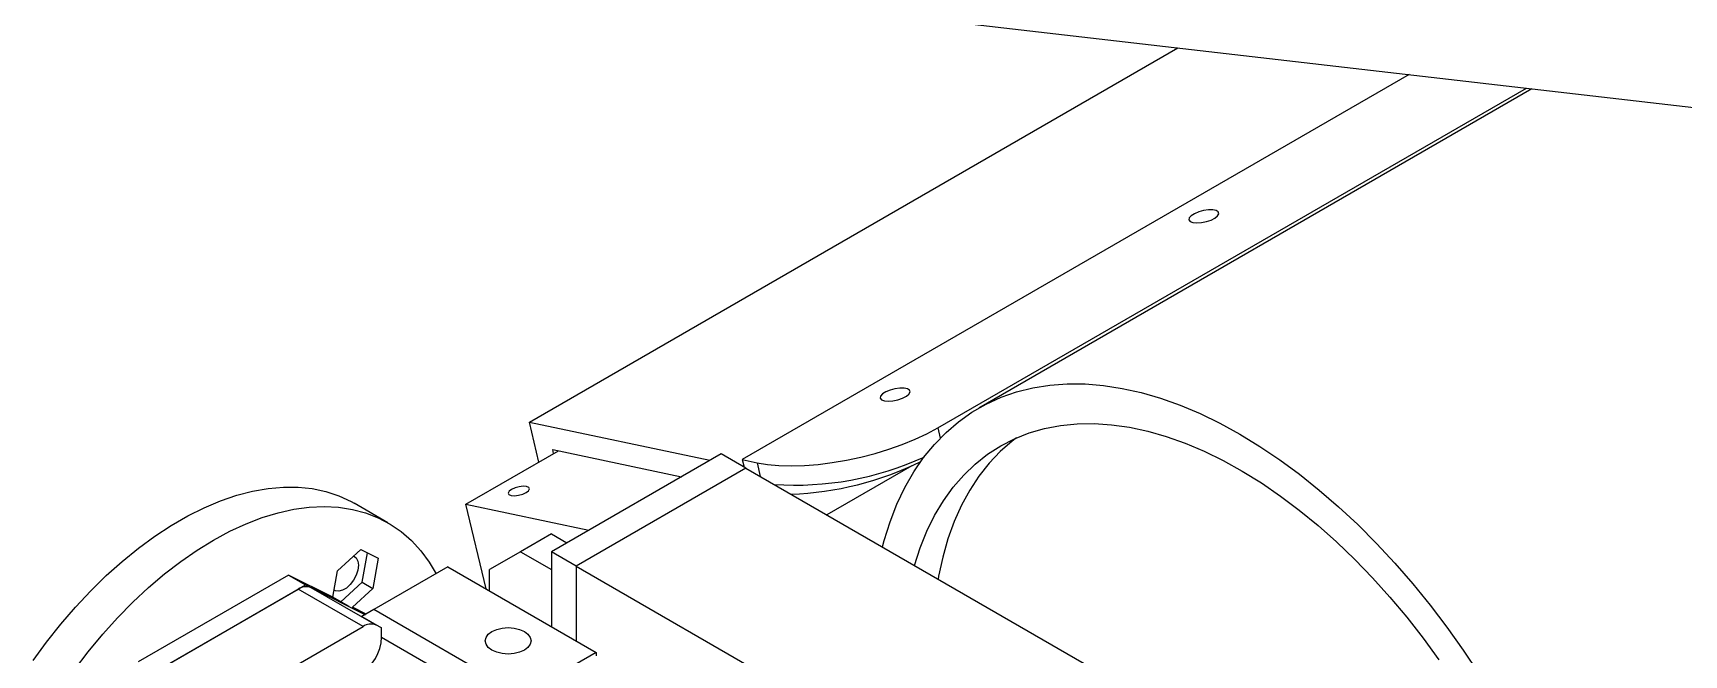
# Model space of a CAD drawing. Header units: millimetres. Extents: x 41 to 1868, y -696 to 319.
# Drawn here: x 1276.7 to 1283.57, y 258.98 to 261.57 of the extents above; entities that cross this region are included whole.
import ezdxf

# ---------------------------------------------------------------- set-up
doc = ezdxf.new("R2010")
doc.units = ezdxf.units.MM

msp = doc.modelspace()

# ---------------------------------------------------------------- linework, layer by layer
at = {"color": 7, "linetype": 'Continuous', "lineweight": 25}
for p, q in [((1280.3922, 261.6303), (1286.8205, 260.8885)), ((1278.7645, 259.9472), (1281.4655, 261.5064)), ((1282.4298, 261.3952), (1279.6514, 259.7912)), ((1280.466, 259.9233), (1282.918, 261.3388)), ((1282.941, 261.3362), (1280.6362, 260.0056)), ((1278.804, 259.7809), (1278.7645, 259.9472)), ((1278.7645, 259.9472), (1279.5163, 259.7886)), ((1278.5002, 259.6055), (1278.8859, 259.8282)), ((1279.563, 259.8155), (1278.8559, 259.4073)), ((1278.8654, 259.8163), (1278.8614, 259.8333)), ((1278.8614, 259.8333), (1279.3978, 259.7201)), ((1279.6659, 259.7561), (1279.563, 259.8155)), ((1279.6514, 259.7912), (1279.7127, 259.7783)), ((1279.6514, 259.7912), (1279.6587, 259.7602)), ((1279.6659, 259.7561), (1278.9588, 259.3479)), ((1279.6659, 259.7561), (1285.0013, 256.676)), ((1280.3569, 259.7647), (1280.0039, 259.5609)), ((1278.1753, 259.5278), (1278.0339, 259.6094)), ((1278.5002, 259.6055), (1279.0121, 259.4975)), ((1278.5838, 259.2528), (1278.5002, 259.6055)), ((1278.8559, 259.4814), (1278.7273, 259.4072)), ((1278.8559, 259.4814), (1278.9201, 259.4444)), ((1277.9657, 259.3282), (1278.0616, 259.4173)), ((1278.0616, 259.4173), (1278.1349, 259.3807)), ((1278.0673, 259.2809), (1278.0893, 259.4035)), ((1278.1349, 259.3807), (1278.1123, 259.2549)), ((1278.7273, 259.4072), (1278.5988, 259.333)), ((1278.7273, 259.4072), (1278.8559, 259.333)), ((1278.9588, 259.3479), (1278.8559, 259.4073)), ((1278.8559, 259.4073), (1278.8559, 259.0957)), ((1277.7612, 259.3099), (1277.1351, 258.9484)), ((1277.9459, 259.2176), (1277.7612, 259.3099)), ((1277.7612, 259.3099), (1277.8319, 259.269)), ((1277.9459, 259.2176), (1277.9657, 259.3282)), ((1278.4252, 259.3444), (1278.1167, 259.1663)), ((1278.4252, 259.3444), (1279.0423, 258.9881)), ((1278.5988, 259.2442), (1278.5988, 259.333)), ((1278.9588, 259.3479), (1278.9588, 259.0364)), ((1278.9588, 259.3479), (1284.2942, 256.2678)), ((1277.2058, 258.9076), (1277.8319, 259.269)), ((1277.236, 258.925), (1277.8017, 259.2516)), ((1278.0717, 259.0957), (1277.8017, 259.2516)), ((1277.8319, 259.269), (1277.8511, 259.2595)), ((1277.8543, 259.258), (1278.1243, 259.1022)), ((1278.0803, 259.1452), (1277.8543, 259.258)), ((1277.9788, 259.1986), (1278.0673, 259.2809)), ((1278.1123, 259.2549), (1278.028, 259.1765)), ((1278.0673, 259.2809), (1278.1123, 259.2549)), ((1278.0135, 259.1786), (1277.9459, 259.2176)), ((1278.0851, 259.148), (1278.028, 259.1765)), ((1278.028, 259.1765), (1278.0813, 259.1458)), ((1278.1167, 259.1663), (1278.0666, 259.1374)), ((1278.7338, 258.81), (1278.1167, 259.1663)), ((1277.506, 258.7692), (1278.0717, 259.0957)), ((1278.0666, 259.1374), (1278.1488, 259.0899)), ((1278.1488, 259.0899), (1278.1243, 259.1022)), ((1278.1488, 259.0512), (1278.1488, 259.0899)), ((1278.1488, 259.0512), (1278.9953, 258.5625)), ((1279.0423, 258.9881), (1278.7338, 258.81)), ((1279.0423, 258.9881), (1279.0423, 258.9733))]:
    msp.add_line(p, q, dxfattribs=at)
at = {"color": 8, "linetype": 'Continuous', "lineweight": 25}
for p, q in [((1280.466, 259.9233), (1280.4761, 259.8808)), ((1279.7127, 259.7783), (1279.7262, 259.7213))]:
    msp.add_line(p, q, dxfattribs=at)
at = {"color": 7, "linetype": 'Continuous', "lineweight": 25, "flags": 128}
for points in [[(1281.5288, 260.7784), (1281.5452, 260.7769), (1281.5647, 260.7783), (1281.5851, 260.7826), (1281.6044, 260.7893), (1281.6203, 260.7975), (1281.6312, 260.8066), (1281.6359, 260.8153), (1281.6338, 260.8229), (1281.6253, 260.8285), (1281.6112, 260.8315), (1281.593, 260.8316), (1281.5728, 260.8287), (1281.5526, 260.8231), (1281.5348, 260.8156), (1281.5212, 260.8068), (1281.5133, 260.7978), (1281.512, 260.7895), (1281.5174, 260.7828), (1281.5288, 260.7784)], [(1280.2432, 260.0362), (1280.2596, 260.0347), (1280.279, 260.0362), (1280.2995, 260.0404), (1280.3187, 260.0471), (1280.3347, 260.0553), (1280.3455, 260.0644), (1280.3502, 260.0732), (1280.3482, 260.0808), (1280.3396, 260.0864), (1280.3255, 260.0893), (1280.3074, 260.0894), (1280.2871, 260.0865), (1280.267, 260.0809), (1280.2492, 260.0734), (1280.2356, 260.0646), (1280.2277, 260.0556), (1280.2263, 260.0473), (1280.2317, 260.0406), (1280.2432, 260.0362)], [(1280.2351, 259.4275), (1280.2424, 259.4545), (1280.2669, 259.5322), (1280.2957, 259.6057), (1280.3286, 259.675), (1280.3657, 259.7396), (1280.4067, 259.7996), (1280.4516, 259.8546), (1280.5003, 259.9045), (1280.5525, 259.9492), (1280.6081, 259.9886), (1280.6671, 260.0225), (1280.7291, 260.0508), (1280.794, 260.0735), (1280.8617, 260.0904), (1280.9319, 260.1016), (1281.0044, 260.1069), (1281.079, 260.1065), (1281.1555, 260.1002), (1281.2336, 260.0881), (1281.3132, 260.0703), (1281.394, 260.0468), (1281.4758, 260.0176), (1281.5583, 259.9828), (1281.6413, 259.9426), (1281.7245, 259.8971), (1281.8077, 259.8464), (1281.8907, 259.7906), (1281.9731, 259.7299), (1282.0549, 259.6645), (1282.1356, 259.5946), (1282.2152, 259.5203), (1282.2933, 259.442), (1282.3697, 259.3598), (1282.4442, 259.274), (1282.5167, 259.1848), (1282.5868, 259.0925), (1282.6543, 258.9973), (1282.7191, 258.8996)], [(1279.7127, 259.7783), (1279.7562, 259.771), (1279.8041, 259.7666), (1279.8557, 259.7651), (1279.9104, 259.7667), (1279.9674, 259.7711), (1280.026, 259.7785), (1280.0856, 259.7886), (1280.1453, 259.8014), (1280.2044, 259.8168), (1280.2622, 259.8344), (1280.318, 259.8542), (1280.371, 259.8757), (1280.4205, 259.8989), (1280.466, 259.9233)], [(1280.3683, 259.3506), (1280.392, 259.4236), (1280.4202, 259.4935), (1280.4526, 259.5589), (1280.489, 259.6197), (1280.5294, 259.6757), (1280.5737, 259.7268), (1280.6216, 259.7727), (1280.673, 259.8134), (1280.7278, 259.8486), (1280.7858, 259.8783), (1280.8467, 259.9023), (1280.9105, 259.9207), (1280.9769, 259.9333), (1281.0457, 259.9402), (1281.1167, 259.9412), (1281.1896, 259.9363), (1281.2642, 259.9257), (1281.3402, 259.9093), (1281.4175, 259.8872), (1281.4958, 259.8594), (1281.5748, 259.826), (1281.6543, 259.7872), (1281.734, 259.7431), (1281.8136, 259.6938), (1281.893, 259.6394), (1281.9718, 259.5802), (1282.0499, 259.5164), (1282.1269, 259.448), (1282.2025, 259.3754), (1282.2767, 259.2989), (1282.3491, 259.2185), (1282.4194, 259.1346), (1282.4876, 259.0475), (1282.5533, 258.9575)], [(1280.7934, 259.8817), (1280.7754, 259.8679), (1280.7257, 259.8246), (1280.6796, 259.7761), (1280.6373, 259.7226), (1280.5989, 259.6641), (1280.5644, 259.601), (1280.5341, 259.5333), (1280.5081, 259.4614), (1280.4863, 259.3854), (1280.4689, 259.3056), (1280.4667, 259.2938)], [(1276.6966, 258.9537), (1276.7533, 259.0313), (1276.8124, 259.1059), (1276.8738, 259.1771), (1276.937, 259.2446), (1277.002, 259.3082), (1277.0683, 259.3674), (1277.1356, 259.4221), (1277.2037, 259.472), (1277.2723, 259.5169), (1277.3411, 259.5566), (1277.4096, 259.5909), (1277.4778, 259.6196), (1277.5451, 259.6427), (1277.6114, 259.66), (1277.6764, 259.6714), (1277.7396, 259.677), (1277.801, 259.6766), (1277.8601, 259.6703), (1277.9168, 259.6581), (1277.9707, 259.64), (1278.0217, 259.6162), (1278.0339, 259.6094)], [(1278.7528, 259.6789), (1278.7387, 259.6799), (1278.7218, 259.678), (1278.7047, 259.6734), (1278.6901, 259.6668), (1278.6801, 259.6592), (1278.6763, 259.6518), (1278.6793, 259.6456), (1278.6886, 259.6418), (1278.7027, 259.6407), (1278.7196, 259.6426), (1278.7367, 259.6472), (1278.7513, 259.6539), (1278.7613, 259.6614), (1278.7651, 259.6689), (1278.7621, 259.675), (1278.7528, 259.6789)], [(1276.8691, 258.9155), (1276.9269, 258.991), (1276.9869, 259.0634), (1277.0489, 259.1322), (1277.1127, 259.1972), (1277.178, 259.2581), (1277.2445, 259.3147), (1277.3119, 259.3666), (1277.3798, 259.4137), (1277.4481, 259.4558), (1277.5164, 259.4926), (1277.5844, 259.5239), (1277.6517, 259.5498), (1277.7182, 259.57), (1277.7835, 259.5845), (1277.8473, 259.5931), (1277.9094, 259.5959), (1277.9694, 259.5928), (1278.0271, 259.5839), (1278.0822, 259.5692), (1278.1346, 259.5488), (1278.1839, 259.5227), (1278.23, 259.4911), (1278.2726, 259.454), (1278.3116, 259.4118), (1278.3468, 259.3645), (1278.3761, 259.316)], [(1278.032, 259.3898), (1278.0427, 259.3817), (1278.0495, 259.3684), (1278.0519, 259.3509), (1278.0495, 259.3307), (1278.0427, 259.3095), (1278.0319, 259.2889), (1278.0181, 259.2706), (1278.0023, 259.2561), (1277.9858, 259.2466), (1277.97, 259.2429), (1277.9561, 259.2452), (1277.9513, 259.2478)], [(1278.6084, 258.9974), (1278.5932, 259.0088), (1278.5837, 259.0221), (1278.5805, 259.0364), (1278.5837, 259.0506), (1278.5932, 259.0639), (1278.6084, 259.0753), (1278.6282, 259.0841), (1278.6512, 259.0896), (1278.6759, 259.0915), (1278.7006, 259.0896), (1278.7236, 259.0841), (1278.7434, 259.0753), (1278.7586, 259.0639), (1278.7681, 259.0506), (1278.7714, 259.0364), (1278.7681, 259.0221), (1278.7586, 259.0088), (1278.7434, 258.9974), (1278.7236, 258.9886), (1278.7006, 258.9831), (1278.6759, 258.9813), (1278.6512, 258.9831), (1278.6282, 258.9886), (1278.6084, 258.9974)]]:
    msp.add_lwpolyline(points, dxfattribs=at)
at = {"color": 7, "linetype": 'Continuous', "lineweight": 25}
for centre, radius, start, end in [((1279.8736, 260.9663), 1.2814, 265.98267, 294.66952), ((1279.8056, 260.9869), 1.3405, 272.08276, 296.06204), ((1277.834, 259.2056), 0.0562, 68.85087, 125.1199), ((1278.104, 259.0498), 0.0562, 68.85087, 125.1199), ((1277.9534, 259.0601), 0.1956, 302.60548, 357.39452)]:
    msp.add_arc(centre, radius, start, end, dxfattribs=at)

doc.saveas('drawing.dxf')
